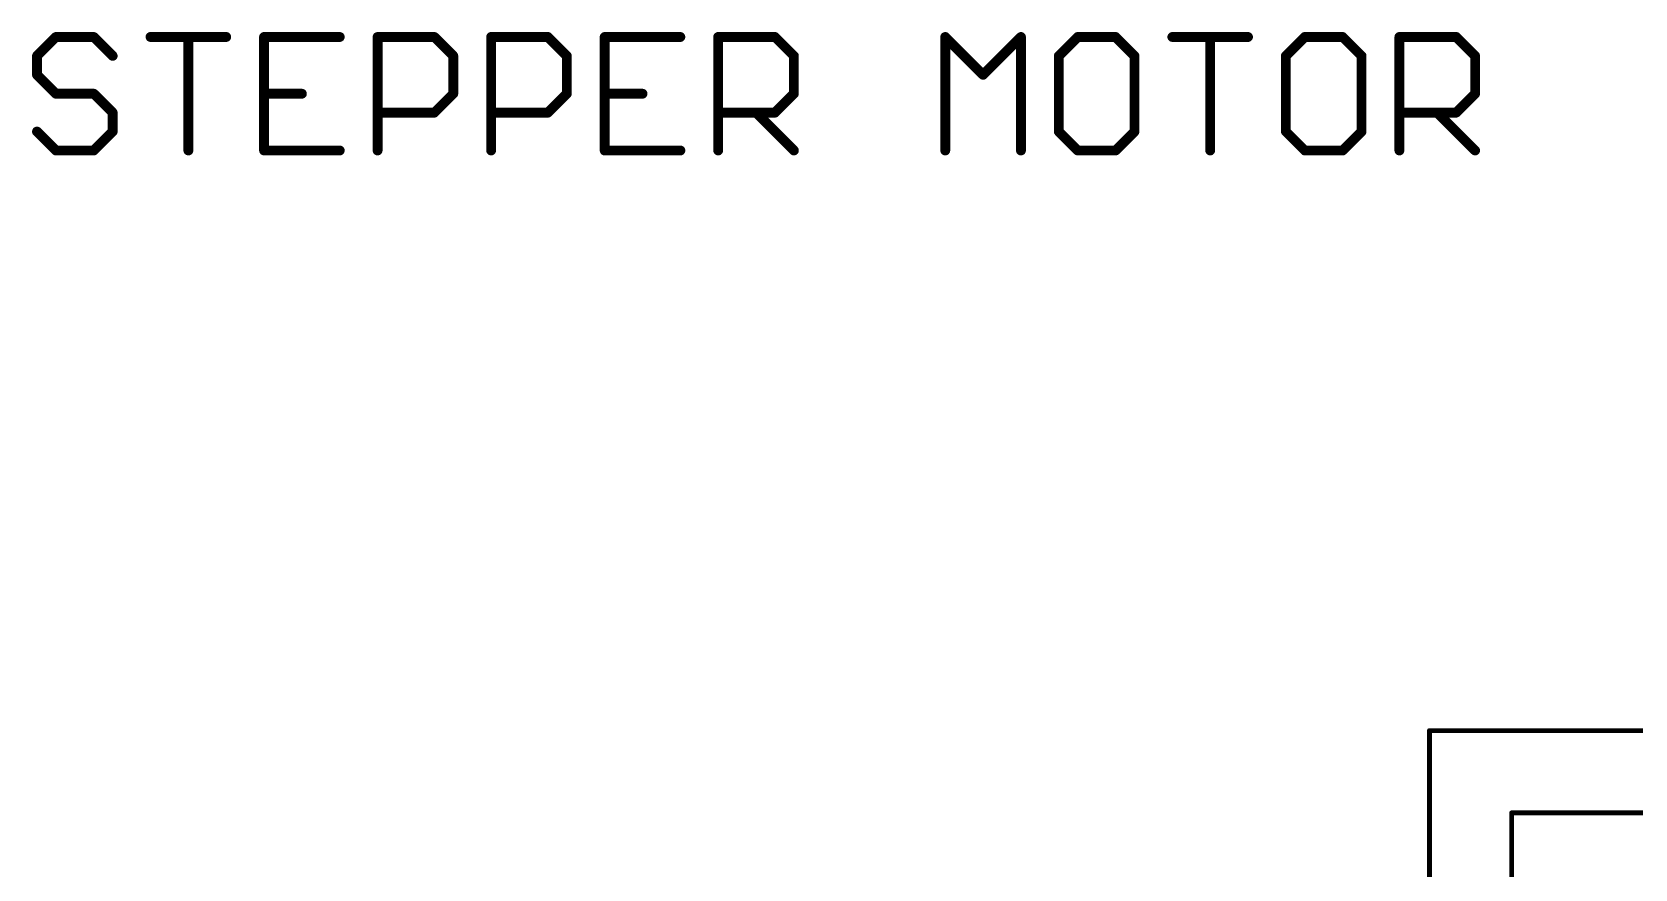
# Model space of a CAD drawing. Extents: x 0 to 387, y 0 to 260.
# Drawn here: x 144.78 to 194.31, y 178.61 to 204.47 of the extents above; entities that cross this region are included whole.
import ezdxf

# ---------------------------------------------------------------- set-up
doc = ezdxf.new("R2010")
doc.units = 0
doc.layers.add('91', color=94, linetype='CONTINUOUS')
doc.layers.add('94', color=14, linetype='CONTINUOUS')

msp = doc.modelspace()

# ---------------------------------------------------------------- linework, layer by layer
at = {"layer": '91', "const_width": 0.1524}
for points in [[(187.96, 154.94), (187.96, 182.88)], [(187.96, 182.88), (226.06, 182.88)], [(190.5, 152.4), (190.5, 180.34)], [(190.5, 180.34), (231.14, 180.34)]]:
    msp.add_lwpolyline(points, dxfattribs=at)
at = {"layer": '91', "const_width": 0.0762}
for points in [[(187.9981, 182.88, 1), (187.9219, 182.88)], [(187.96, 182.9181, 1), (187.96, 182.8419)], [(190.5381, 180.34, 1), (190.4619, 180.34)], [(190.5, 180.3781, 1), (190.5, 180.3019)]]:
    msp.add_lwpolyline(points, format="xyb", dxfattribs=at)
at = {"layer": '94', "const_width": 0.3048}
for points in [[(145.5171, 204.3206), (144.9324, 203.7359)], [(146.6865, 204.3206), (145.5171, 204.3206)], [(147.2712, 203.7359), (146.6865, 204.3206)], [(148.4406, 204.3206), (150.7794, 204.3206)], [(149.61, 200.8124), (149.61, 204.3206)], [(154.2876, 204.3206), (151.9488, 204.3206)], [(151.9488, 204.3206), (151.9488, 200.8124)], [(155.457, 200.8124), (155.457, 204.3206)], [(155.457, 204.3206), (157.2111, 204.3206)], [(157.2111, 204.3206), (157.7958, 203.7359)], [(158.9652, 200.8124), (158.9652, 204.3206)], [(158.9652, 204.3206), (160.7193, 204.3206)], [(160.7193, 204.3206), (161.304, 203.7359)], [(164.8122, 204.3206), (162.4734, 204.3206)], [(162.4734, 204.3206), (162.4734, 200.8124)], [(165.9816, 200.8124), (165.9816, 204.3206)], [(165.9816, 204.3206), (167.7357, 204.3206)], [(167.7357, 204.3206), (168.3204, 203.7359)], [(172.998, 200.8124), (172.998, 204.3206)], [(172.998, 204.3206), (174.1674, 203.1512)], [(174.1674, 203.1512), (175.3368, 204.3206)], [(175.3368, 204.3206), (175.3368, 200.8124)], [(177.0909, 204.3206), (176.5062, 203.7359)], [(178.2603, 204.3206), (177.0909, 204.3206)], [(178.845, 203.7359), (178.2603, 204.3206)], [(180.0144, 204.3206), (182.3532, 204.3206)], [(181.1838, 200.8124), (181.1838, 204.3206)], [(184.1073, 204.3206), (183.5226, 203.7359)], [(185.2767, 204.3206), (184.1073, 204.3206)], [(185.8614, 203.7359), (185.2767, 204.3206)], [(187.0308, 200.8124), (187.0308, 204.3206)], [(187.0308, 204.3206), (188.7849, 204.3206)], [(188.7849, 204.3206), (189.3696, 203.7359)], [(144.9324, 203.7359), (144.9324, 203.1512)], [(157.7958, 203.7359), (157.7958, 202.5665)], [(161.304, 203.7359), (161.304, 202.5665)], [(168.3204, 203.7359), (168.3204, 202.5665)], [(176.5062, 203.7359), (176.5062, 201.3971)], [(178.845, 201.3971), (178.845, 203.7359)], [(183.5226, 203.7359), (183.5226, 201.3971)], [(185.8614, 201.3971), (185.8614, 203.7359)], [(189.3696, 203.7359), (189.3696, 202.5665)], [(144.9324, 203.1512), (145.5171, 202.5665)], [(145.5171, 202.5665), (146.6865, 202.5665)], [(146.6865, 202.5665), (147.2712, 201.9818)], [(151.9488, 202.5665), (153.1182, 202.5665)], [(157.7958, 202.5665), (157.2111, 201.9818)], [(161.304, 202.5665), (160.7193, 201.9818)], [(162.4734, 202.5665), (163.6428, 202.5665)], [(168.3204, 202.5665), (167.7357, 201.9818)], [(189.3696, 202.5665), (188.7849, 201.9818)], [(147.2712, 201.9818), (147.2712, 201.3971)], [(157.2111, 201.9818), (155.457, 201.9818)], [(160.7193, 201.9818), (158.9652, 201.9818)], [(167.7357, 201.9818), (165.9816, 201.9818)], [(167.151, 201.9818), (168.3204, 200.8124)], [(188.7849, 201.9818), (187.0308, 201.9818)], [(188.2002, 201.9818), (189.3696, 200.8124)], [(145.5171, 200.8124), (144.9324, 201.3971)], [(147.2712, 201.3971), (146.6865, 200.8124)], [(176.5062, 201.3971), (177.0909, 200.8124)], [(178.2603, 200.8124), (178.845, 201.3971)], [(183.5226, 201.3971), (184.1073, 200.8124)], [(185.2767, 200.8124), (185.8614, 201.3971)], [(146.6865, 200.8124), (145.5171, 200.8124)], [(151.9488, 200.8124), (154.2876, 200.8124)], [(162.4734, 200.8124), (164.8122, 200.8124)], [(177.0909, 200.8124), (178.2603, 200.8124)], [(184.1073, 200.8124), (185.2767, 200.8124)]]:
    msp.add_lwpolyline(points, dxfattribs=at)
at = {"layer": '94', "const_width": 0.1524}
for points in [[(145.5171, 204.3968, 1), (145.5171, 204.2444)], [(145.571, 204.2667, 1), (145.4632, 204.3745)], [(146.7404, 204.3745, 1), (146.6326, 204.2667)], [(146.6865, 204.2444, 1), (146.6865, 204.3968)], [(148.4406, 204.3968, 1), (148.4406, 204.2444)], [(149.6862, 204.3206, 1), (149.5338, 204.3206)], [(150.7794, 204.2444, 1), (150.7794, 204.3968)], [(151.9488, 204.3968, 1), (151.9488, 204.2444)], [(152.025, 204.3206, 1), (151.8726, 204.3206)], [(154.2876, 204.2444, 1), (154.2876, 204.3968)], [(155.5332, 204.3206, 1), (155.3808, 204.3206)], [(155.457, 204.3968, 1), (155.457, 204.2444)], [(157.265, 204.3745, 1), (157.1572, 204.2667)], [(157.2111, 204.2444, 1), (157.2111, 204.3968)], [(159.0414, 204.3206, 1), (158.889, 204.3206)], [(158.9652, 204.3968, 1), (158.9652, 204.2444)], [(160.7732, 204.3745, 1), (160.6654, 204.2667)], [(160.7193, 204.2444, 1), (160.7193, 204.3968)], [(162.4734, 204.3968, 1), (162.4734, 204.2444)], [(162.5496, 204.3206, 1), (162.3972, 204.3206)], [(164.8122, 204.2444, 1), (164.8122, 204.3968)], [(166.0578, 204.3206, 1), (165.9054, 204.3206)], [(165.9816, 204.3968, 1), (165.9816, 204.2444)], [(167.7896, 204.3745, 1), (167.6818, 204.2667)], [(167.7357, 204.2444, 1), (167.7357, 204.3968)], [(173.0742, 204.3206, 1), (172.9218, 204.3206)], [(173.0519, 204.3745, 1), (172.9441, 204.2667)], [(175.413, 204.3206, 1), (175.2606, 204.3206)], [(175.3907, 204.2667, 1), (175.2829, 204.3745)], [(177.0909, 204.3968, 1), (177.0909, 204.2444)], [(177.1448, 204.2667, 1), (177.037, 204.3745)], [(178.3142, 204.3745, 1), (178.2064, 204.2667)], [(178.2603, 204.2444, 1), (178.2603, 204.3968)], [(180.0144, 204.3968, 1), (180.0144, 204.2444)], [(181.26, 204.3206, 1), (181.1076, 204.3206)], [(182.3532, 204.2444, 1), (182.3532, 204.3968)], [(184.1073, 204.3968, 1), (184.1073, 204.2444)], [(184.1611, 204.2667, 1), (184.0534, 204.3745)], [(185.3305, 204.3745, 1), (185.2228, 204.2667)], [(185.2767, 204.2444, 1), (185.2767, 204.3968)], [(187.107, 204.3206, 1), (186.9546, 204.3206)], [(187.0308, 204.3968, 1), (187.0308, 204.2444)], [(188.8387, 204.3745, 1), (188.731, 204.2667)], [(188.7849, 204.2444, 1), (188.7849, 204.3968)], [(145.0086, 203.7359, 1), (144.8562, 203.7359)], [(144.8785, 203.7898, 1), (144.9863, 203.682)], [(147.2173, 203.682, 1), (147.3251, 203.7898)], [(157.872, 203.7359, 1), (157.7196, 203.7359)], [(157.7419, 203.682, 1), (157.8497, 203.7898)], [(161.3802, 203.7359, 1), (161.2278, 203.7359)], [(161.2501, 203.682, 1), (161.3579, 203.7898)], [(168.3966, 203.7359, 1), (168.2442, 203.7359)], [(168.2665, 203.682, 1), (168.3743, 203.7898)], [(176.5824, 203.7359, 1), (176.43, 203.7359)], [(176.4523, 203.7898, 1), (176.5601, 203.682)], [(178.9212, 203.7359, 1), (178.7688, 203.7359)], [(178.7911, 203.682, 1), (178.8989, 203.7898)], [(183.5988, 203.7359, 1), (183.4464, 203.7359)], [(183.4687, 203.7898, 1), (183.5764, 203.682)], [(185.9376, 203.7359, 1), (185.7852, 203.7359)], [(185.8075, 203.682, 1), (185.9152, 203.7898)], [(189.4458, 203.7359, 1), (189.2934, 203.7359)], [(189.3157, 203.682, 1), (189.4234, 203.7898)], [(144.9863, 203.2051, 1), (144.8785, 203.0973)], [(144.8562, 203.1512, 1), (145.0086, 203.1512)], [(174.1135, 203.2051, 1), (174.2213, 203.0973)], [(174.1135, 203.0973, 1), (174.2213, 203.2051)], [(145.5171, 202.6427, 1), (145.5171, 202.4903)], [(145.4632, 202.5126, 1), (145.571, 202.6204)], [(146.7404, 202.6204, 1), (146.6326, 202.5126)], [(146.6865, 202.4903, 1), (146.6865, 202.6427)], [(151.9488, 202.6427, 1), (151.9488, 202.4903)], [(153.1182, 202.4903, 1), (153.1182, 202.6427)], [(157.7196, 202.5665, 1), (157.872, 202.5665)], [(157.8497, 202.5126, 1), (157.7419, 202.6204)], [(161.2278, 202.5665, 1), (161.3802, 202.5665)], [(161.3579, 202.5126, 1), (161.2501, 202.6204)], [(162.4734, 202.6427, 1), (162.4734, 202.4903)], [(163.6428, 202.4903, 1), (163.6428, 202.6427)], [(168.2442, 202.5665, 1), (168.3966, 202.5665)], [(168.3743, 202.5126, 1), (168.2665, 202.6204)], [(189.2934, 202.5665, 1), (189.4458, 202.5665)], [(189.4234, 202.5126, 1), (189.3157, 202.6204)], [(147.3474, 201.9818, 1), (147.195, 201.9818)], [(147.2173, 201.9279, 1), (147.3251, 202.0357)], [(155.457, 202.058, 1), (155.457, 201.9056)], [(157.1572, 202.0357, 1), (157.265, 201.9279)], [(157.2111, 201.9056, 1), (157.2111, 202.058)], [(158.9652, 202.058, 1), (158.9652, 201.9056)], [(160.6654, 202.0357, 1), (160.7732, 201.9279)], [(160.7193, 201.9056, 1), (160.7193, 202.058)], [(165.9816, 202.058, 1), (165.9816, 201.9056)], [(167.2049, 202.0357, 1), (167.0971, 201.9279)], [(167.6818, 202.0357, 1), (167.7896, 201.9279)], [(167.7357, 201.9056, 1), (167.7357, 202.058)], [(187.0308, 202.058, 1), (187.0308, 201.9056)], [(188.254, 202.0357, 1), (188.1463, 201.9279)], [(188.731, 202.0357, 1), (188.8387, 201.9279)], [(188.7849, 201.9056, 1), (188.7849, 202.058)], [(144.9863, 201.451, 1), (144.8785, 201.3432)], [(147.195, 201.3971, 1), (147.3474, 201.3971)], [(147.3251, 201.3432, 1), (147.2173, 201.451)], [(176.5601, 201.451, 1), (176.4523, 201.3432)], [(176.43, 201.3971, 1), (176.5824, 201.3971)], [(178.7688, 201.3971, 1), (178.9212, 201.3971)], [(178.8989, 201.3432, 1), (178.7911, 201.451)], [(183.5764, 201.451, 1), (183.4687, 201.3432)], [(183.4464, 201.3971, 1), (183.5988, 201.3971)], [(185.7852, 201.3971, 1), (185.9376, 201.3971)], [(185.9152, 201.3432, 1), (185.8075, 201.451)], [(145.5171, 200.8886, 1), (145.5171, 200.7362)], [(145.4632, 200.7585, 1), (145.571, 200.8663)], [(146.6326, 200.8663, 1), (146.7404, 200.7585)], [(146.6865, 200.7362, 1), (146.6865, 200.8886)], [(149.5338, 200.8124, 1), (149.6862, 200.8124)], [(151.9488, 200.8886, 1), (151.9488, 200.7362)], [(151.8726, 200.8124, 1), (152.025, 200.8124)], [(154.2876, 200.7362, 1), (154.2876, 200.8886)], [(155.3808, 200.8124, 1), (155.5332, 200.8124)], [(158.889, 200.8124, 1), (159.0414, 200.8124)], [(162.4734, 200.8886, 1), (162.4734, 200.7362)], [(162.3972, 200.8124, 1), (162.5496, 200.8124)], [(164.8122, 200.7362, 1), (164.8122, 200.8886)], [(165.9054, 200.8124, 1), (166.0578, 200.8124)], [(168.2665, 200.7585, 1), (168.3743, 200.8663)], [(172.9218, 200.8124, 1), (173.0742, 200.8124)], [(175.2606, 200.8124, 1), (175.413, 200.8124)], [(177.0909, 200.8886, 1), (177.0909, 200.7362)], [(177.037, 200.7585, 1), (177.1448, 200.8663)], [(178.2064, 200.8663, 1), (178.3142, 200.7585)], [(178.2603, 200.7362, 1), (178.2603, 200.8886)], [(181.1076, 200.8124, 1), (181.26, 200.8124)], [(184.1073, 200.8886, 1), (184.1073, 200.7362)], [(184.0534, 200.7585, 1), (184.1611, 200.8663)], [(185.2228, 200.8663, 1), (185.3305, 200.7585)], [(185.2767, 200.7362, 1), (185.2767, 200.8886)], [(186.9546, 200.8124, 1), (187.107, 200.8124)], [(189.3157, 200.7585, 1), (189.4234, 200.8663)]]:
    msp.add_lwpolyline(points, format="xyb", dxfattribs=at)

doc.saveas('drawing.dxf')
